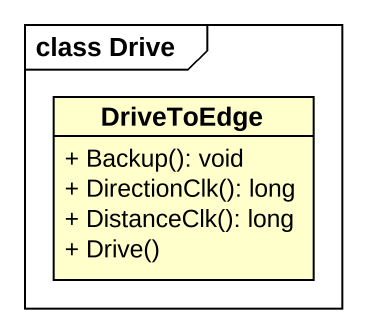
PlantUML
@startuml
mainframe class Drive
hide circle
hide empty members
skinparam classAttributeIconSize 0
class DriveToEdge {
  + Backup(): void
  + DirectionClk(): long
  + DistanceClk(): long
  + Drive()
}
@enduml
